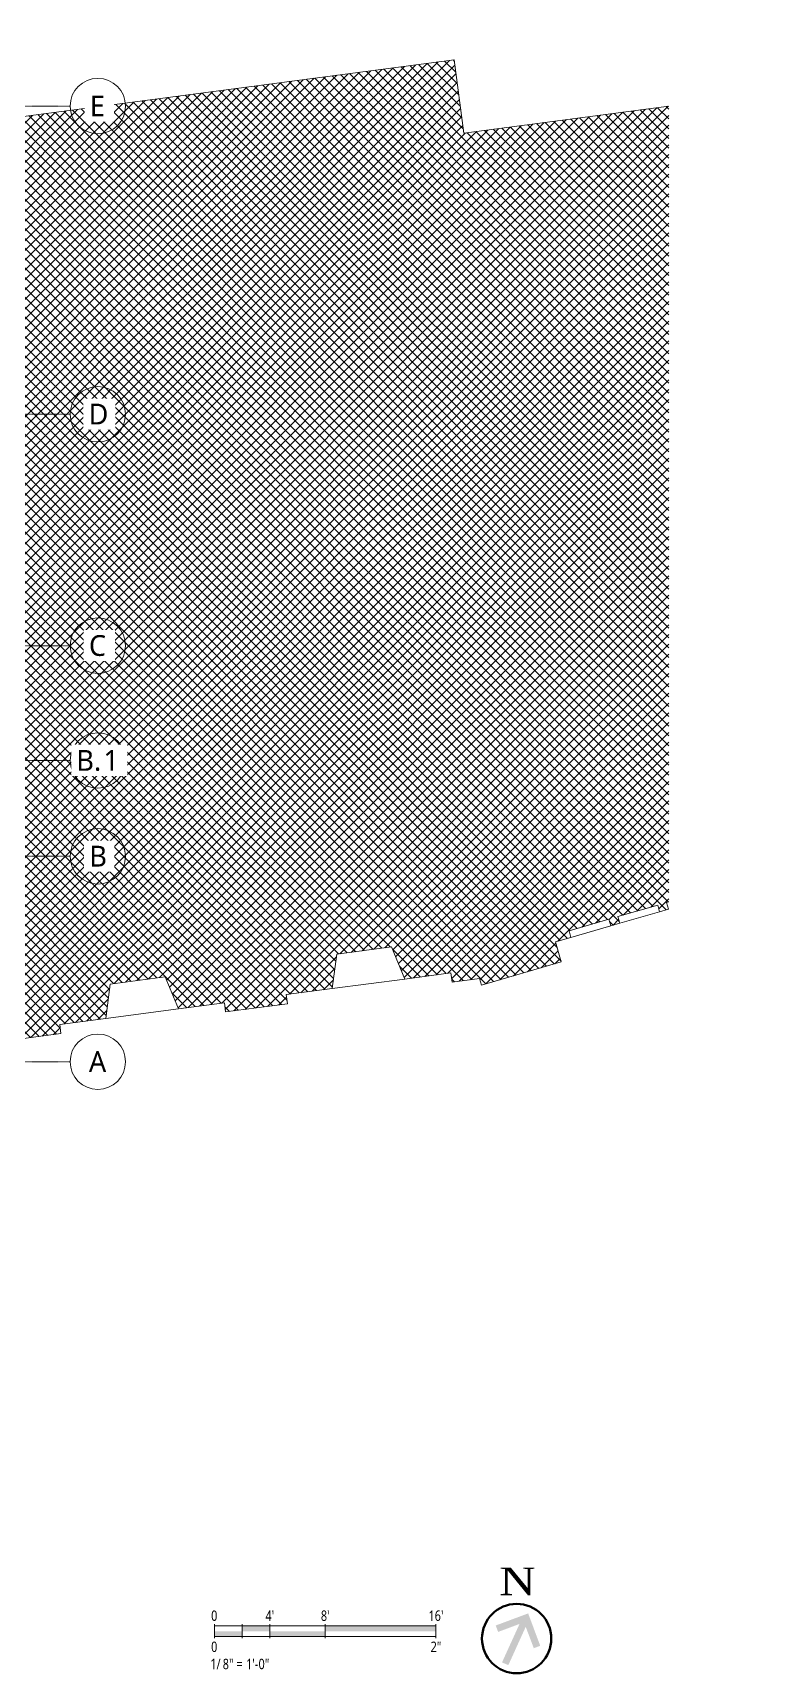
# Model space of a CAD drawing. Header units: inches. Extents: x -1548 to 1644, y -860 to 924.
# Drawn here: x 997 to 1644, y -860 to 561 of the extents above; entities that cross this region are included whole.
import ezdxf

# ---------------------------------------------------------------- set-up
doc = ezdxf.new("R2010")
doc.units = ezdxf.units.IN
doc.header["$MEASUREMENT"] = 0
doc.linetypes.add('Grid Line', pattern=[0.875, 0.5, -0.125, 0.125, -0.125])
for name, color, linetype, lineweight in [('A-ANNO-NOTE', 131, 'Continuous', 9), ('L-SITE', 91, 'Continuous', 9), ('S-GRID', 1, 'Continuous', 9), ('S-GRID-IDEN', 1, 'Continuous', 9)]:
    doc.layers.add(name, color=color, linetype=linetype, lineweight=lineweight)
doc.styles.add('Georgia', font='georgia.ttf', dxfattribs={"width": 1.2, "height": 0.25})
doc.styles.add('Trebuchet MS_2', font='trebuc.ttf', dxfattribs={"height": 18})
doc.styles.add('Trebuchet MS_3', font='trebuc.ttf', dxfattribs={"width": 0.8, "height": 0.09375})

# ---------------------------------------------------------------- blocks, each defined once
blk = doc.blocks.new('Union Station - Union Station-1134148-L1')
at = {"layer": 'L-SITE'}
h = blk.add_hatch(dxfattribs=at)
h.set_pattern_fill('FP_33', color=9, style=0, pattern_type=2)
h.set_pattern_definition([(37.5, (-1772.528, 40.781), (-3.652569, 4.76012), []), (127.5, (-1772.528, 40.781), (-4.76012, -3.652569), [])])
h.paths.add_polyline_path([(-848, -396), (-800, -396), (-800, -388), (-759.7, -388), (-752, -359), (-704, -359), (-696.2, -388), (-656, -388), (-656, -396), (-602, -396), (-602, -388), (-561.7, -388), (-554, -359), (-506, -359), (-498.2, -388), (-458, -388), (-458, -396), (-434, -396), (-433, -401.9), (-361.9, -391), (-364.6, -373.2), (-350.8, -371.1), (-351.7, -365.2), (-316.1, -359.7), (-315.2, -365.7), (-307.3, -364.4), (-308.2, -358.5), (-272.6, -353.1), (-271.7, -359), (-263.8, -357.8), (-264.7, -351.8), (-262.7, -351.5), (-172.8, 331.9), (-352, 331.9), (-352, 396), (-848, 396), (-848, -349.1)])
at = {"layer": 'L-SITE', "color": 8, "lineweight": 20}
for p, q in [((-352, 396), (-848, 396)), ((-848, 396), (-848, -396)), ((-352, 331.9), (-352, 396)), ((-172.8, 331.9), (-352, 331.9)), ((-308.2, -358.5), (-272.6, -353.1)), ((-272.6, -353.1), (-271.7, -359)), ((-264.7, -351.8), (-262.7, -351.5)), ((-263.8, -357.8), (-264.7, -351.8)), ((-759.7, -388), (-752, -359)), ((-752, -359), (-704, -359)), ((-704, -359), (-696.2, -388)), ((-561.7, -388), (-554, -359)), ((-554, -359), (-506, -359)), ((-506, -359), (-498.2, -388)), ((-351.7, -365.2), (-316.1, -359.7)), ((-350.8, -371.1), (-351.7, -365.2)), ((-316.1, -359.7), (-315.2, -365.7)), ((-315.2, -365.7), (-307.3, -364.4)), ((-307.3, -364.4), (-308.2, -358.5)), ((-271.7, -359), (-263.8, -357.8)), ((-364.6, -373.2), (-350.8, -371.1)), ((-361.9, -391), (-364.6, -373.2)), ((-848, -396), (-800, -396)), ((-800, -396), (-800, -388)), ((-800, -388), (-759.7, -388)), ((-696.2, -388), (-656, -388)), ((-656, -388), (-656, -396)), ((-656, -396), (-602, -396)), ((-602, -396), (-602, -388)), ((-602, -388), (-561.7, -388)), ((-498.2, -388), (-458, -388)), ((-458, -388), (-458, -396)), ((-458, -396), (-434, -396)), ((-434, -396), (-433, -401.9)), ((-433, -401.9), (-361.9, -391))]:
    blk.add_line(p, q, dxfattribs=at)
at = {"layer": 'L-SITE', "color": 55, "lineweight": 13}
for p, q in [((-350.8, -371.1), (-315.2, -365.7)), ((-307.3, -364.4), (-271.7, -359)), ((-263.8, -357.8), (-263.6, -357.7)), ((-759.7, -388), (-696.2, -388)), ((-561.7, -388), (-498.2, -388))]:
    blk.add_line(p, q, dxfattribs=at)
blk = doc.blocks.new('Snowdon Towers Sample Site_rvt-1-L1')
at = {"layer": 'L-SITE', "color": 10, "lineweight": 13, "rotation": 7.500000000000013}
blk.add_blockref('Union Station - Union Station-1134148-L1', (1762.7, 190.9), dxfattribs=at)
blk = doc.blocks.new('Grid - Grid Head - Circle-50561-L1')
at = {"layer": 'S-GRID-IDEN'}
blk.add_circle((0, 0), 0.25, dxfattribs=at)
blk = doc.blocks.new('GA_Graphic Scale - w Scale Label-2066001-L1')
at = {"layer": 'A-ANNO-NOTE'}
h = blk.add_hatch(color=256, dxfattribs=at)
h.paths.add_polyline_path([(1, -0.047), (0.5, -0.047), (0.5, 0), (1, 0)])
h.paths.add_polyline_path([(0.25, -0.047), (0, -0.047), (0, 0), (0.25, 0)])
h = blk.add_hatch(color=256, dxfattribs=at)
h.paths.add_polyline_path([(2, 0), (1, 0), (1, 0.047), (2, 0.047)])
h.paths.add_polyline_path([(0.5, 0), (0.25, 0), (0.25, 0.047), (0.5, 0.047)])
for p, q in [((0, 0.062), (0, -0.062)), ((2, 0.047), (0, 0.047)), ((0.25, 0.062), (0.25, -0.062)), ((0.5, 0.062), (0.5, -0.062)), ((1, 0.062), (1, -0.062)), ((2, 0.062), (2, -0.062)), ((2, 0.047), (2, -0.047)), ((2, -0.047), (0, -0.047))]:
    blk.add_line(p, q, dxfattribs=at)
at = {"layer": 'A-ANNO-NOTE', "char_height": 0.0938, "attachment_point": 1, "style": 'Trebuchet MS_3'}
for s, insert, width in [('0', (-0.029, 0.187), 0.06817), ('4', (0.462, 0.187), 0.06817), ("'", (0.518, 0.187), 0.0202), ('8', (0.962, 0.187), 0.06817), ("'", (1.018, 0.187), 0.0202), ('16', (1.934, 0.187), 0.13635), ("'", (2.047, 0.187), 0.0202), ('0', (-0.029, -0.094), 0.06817), ('2', (1.953, -0.094), 0.06817), ('"', (2.009, -0.094), 0.04292), ('1', (-0.036, -0.249), 0.06817), ('/', (0.02, -0.249), 0.06817), ('8', (0.076, -0.249), 0.06817), ('" = ', (0.133, -0.249), 0.18685), ('1', (0.287, -0.249), 0.06817), ("'-", (0.343, -0.249), 0.06817), ('0', (0.399, -0.249), 0.06817), ('"', (0.456, -0.249), 0.04292)]:
    blk.add_mtext(s, dxfattribs=dict(at, insert=insert, width=width))
blk = doc.blocks.new('North Arrow w Rotation - Circle-2231516-L1')
at = {"layer": 'A-ANNO-NOTE'}
blk.add_hatch(color=256, dxfattribs=at).paths.add_polyline_path([(-0.189, 0.118), (0.104, 0.227), (0.213, -0.065), (0.155, -0.087), (0.082, 0.106), (-0.075, -0.24), (-0.132, -0.215), (0.026, 0.132), (-0.167, 0.06)])
at = {"layer": 'A-ANNO-NOTE', "lineweight": 50}
blk.add_circle((0, 0), 0.313, dxfattribs=at)
at = {"layer": 'A-ANNO-NOTE', "insert": (-0.156, 0.641), "char_height": 0.25, "width": 0.40526, "attachment_point": 1, "style": 'Georgia'}
blk.add_mtext('N', dxfattribs=at)

msp = doc.modelspace()

# ---------------------------------------------------------------- linework, layer by layer
at = {"layer": 'S-GRID', "linetype": 'Grid Line'}
for p, q in [((-1479.1199, 497.5), (1029.23722, 497.5)), ((-1479.1199, 230.5), (1029.23722, 230.5)), ((-1479.1199, 30), (1029.23722, 30)), ((-1479.1199, -152.5), (1029.23722, -152.5)), ((-1479.1199, -330.5), (1029.23722, -330.5))]:
    msp.add_line(p, q, dxfattribs=at)

# ---------------------------------------------------------------- block references
at = {"lineweight": 5}
msp.add_blockref('Snowdon Towers Sample Site_rvt-1-L1', (0, 0), dxfattribs=at)
at = {"layer": 'A-ANNO-NOTE', "xscale": 96, "yscale": 96, "zscale": 96}
for name, p in [('North Arrow w Rotation - Circle-2231516-L1', (1416.27058, -830.26432)), ('GA_Graphic Scale - w Scale Label-2066001-L1', (1154.23774, -823.88019))]:
    msp.add_blockref(name, p, dxfattribs=at)
at = {"layer": 'S-GRID-IDEN', "xscale": 95.99999999999994, "yscale": 95.99999999999994, "zscale": 95.99999999999994, "rotation": 269.9999999999997}
for p in [(1053.23722, 497.5), (1053.23722, 230.5), (1053.23722, 30), (1053.23722, -69.5), (1053.23722, -152.5), (1053.23722, -330.5)]:
    msp.add_blockref('Grid - Grid Head - Circle-50561-L1', p, dxfattribs=at)

# ---------------------------------------------------------------- next in the draw order: texts
at = {"layer": 'S-GRID-IDEN', "char_height": 18, "attachment_point": 1, "style": 'Trebuchet MS_2', "bg_fill": 3, "box_fill_scale": 1.25, "bg_fill_color": 9, "bg_fill_true_color": 13158600, "bg_fill_transparency": 0}
for s, insert, width in [('E', (1046.26099, 506.62863), 16.362), ('D', (1045.25942, 239.62863), 18.786), ('C', (1045.52398, 39.12863), 18.18), ('B.', (1034.63894, -60.37137), 28.482), ('B', (1045.88304, -143.37137), 17.271), ('A', (1045.52398, -321.37137), 18.18)]:
    msp.add_mtext(s, dxfattribs=dict(at, insert=insert, width=width))

# ---------------------------------------------------------------- next in the draw order: linework, layer by layer
at = {"layer": 'S-GRID', "linetype": 'Grid Line'}
msp.add_line((-1479.1199, -69.5), (1029.23722, -69.5), dxfattribs=at)

# ---------------------------------------------------------------- next in the draw order: texts
at = {"layer": 'S-GRID-IDEN', "insert": (1058.13894, -60.37137), "char_height": 18, "width": 16.059, "attachment_point": 1, "style": 'Trebuchet MS_2', "bg_fill": 3, "box_fill_scale": 1.25, "bg_fill_color": 9, "bg_fill_true_color": 13158600, "bg_fill_transparency": 0}
msp.add_mtext('1', dxfattribs=at)

doc.saveas('drawing.dxf')
